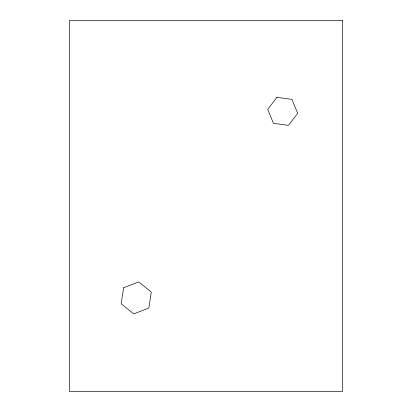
<?xml version="1.0" encoding="UTF-8"?>
<svg xmlns="http://www.w3.org/2000/svg" width="412" height="412" viewBox="0 0 412 412"><rect width="100%" height="100%" fill="white"/><g stroke="black" fill="none" stroke-linecap="round" stroke-linejoin="round"><path stroke-width="0.62" d="M123.646 287.756L121.138 303.732L133.725 313.887L148.814 308.068L151.317 292.087L138.731 281.932L123.646 287.756M276.91 97.371L267.687 109.36L273.46 123.348L288.457 125.336L297.68 113.346L291.907 99.364L276.91 97.371M342.588 20.6L69.412 20.6L69.412 391.4L342.588 391.4L342.588 20.6"/></g></svg>
